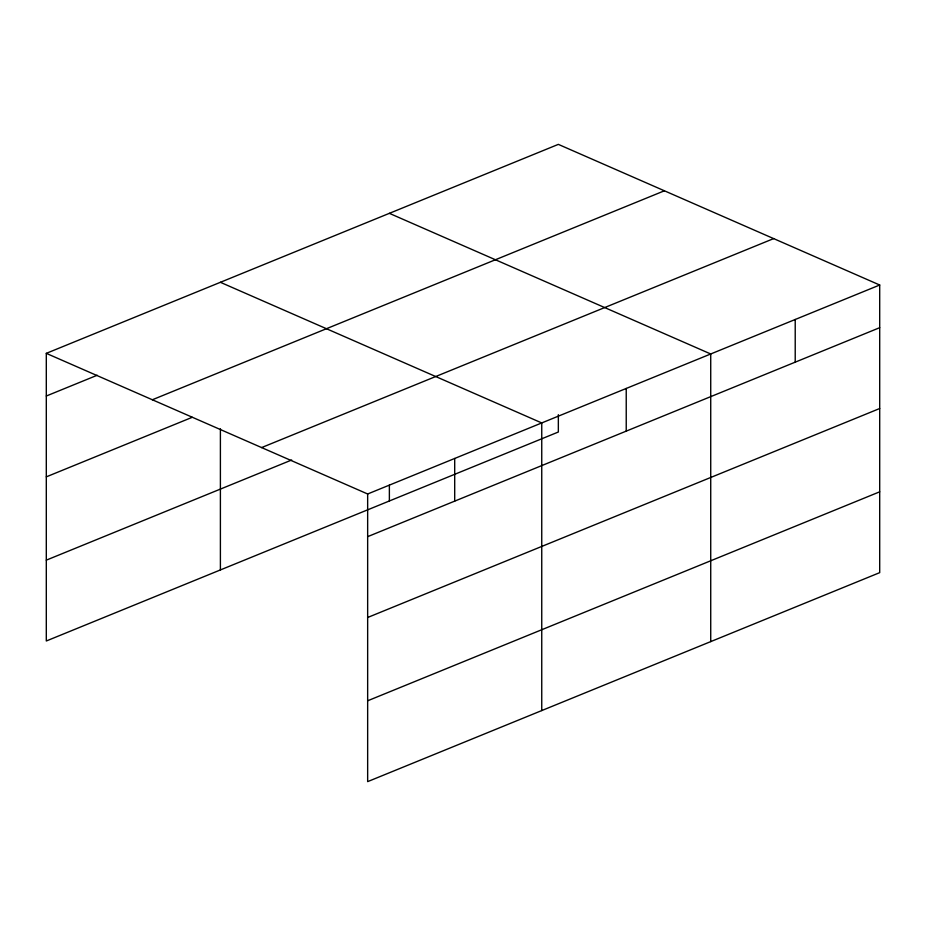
<?xml version="1.0" encoding="UTF-8"?>
<svg xmlns="http://www.w3.org/2000/svg" width="926" height="926" viewBox="0 0 926 926"><rect width="100%" height="100%" fill="white"/><g stroke="black" fill="none" stroke-linecap="round" stroke-linejoin="round"><path stroke-width="1.39" d="M558.343 414.686L558.343 432.014L46.3 640.989L46.3 353.35L558.343 144.375L879.7 285.011L879.7 572.65L367.657 781.625L367.657 493.986L46.3 353.35M46.3 396.015L97.195 375.25M152.35 399.766L664.393 190.791M46.3 476.855L192.272 417.29M261.607 447.582L773.65 238.607M46.3 560.149L291.678 460.002M367.657 493.986L879.7 285.011M367.657 536.652L879.7 327.677M367.657 617.492L879.7 408.516M367.657 700.785L879.7 491.81M389.371 213.339L710.728 353.975L710.728 641.602M220.4 282.303L541.745 422.939L541.745 710.566M795.214 319.493L795.214 362.159M626.231 388.457L626.231 431.122M454.701 458.463L454.701 501.128M389.371 485.097L389.371 500.978M220.4 428.784L220.4 569.941"/></g></svg>
